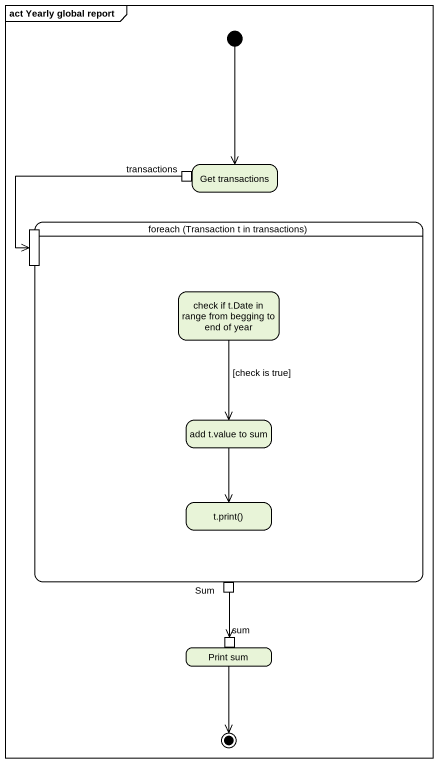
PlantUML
@startuml
mainframe act Yearly global report
hide empty description
state "Get transactions" as Get_transactions {
  state transactions <<outputPin>>
}
state "foreach (Transaction t in transactions)" as foreach_Transaction_t_in {
  state pin1 <<inputPin>>
  state "check if t.Date in range from begging to end of year" as check_if_t_Date_in_range
  state "add t.value to sum" as add_t_value_to_sum
  state "t.print()" as t_print
  state Sum <<outputPin>>
}
state "Print sum" as Print_sum {
  state sum <<inputPin>>
}
[*] --> Get_transactions
transactions -left-> pin1
check_if_t_Date_in_range --> add_t_value_to_sum : [check is true]
add_t_value_to_sum --> t_print
Sum --> sum
Print_sum --> [*]
@enduml
